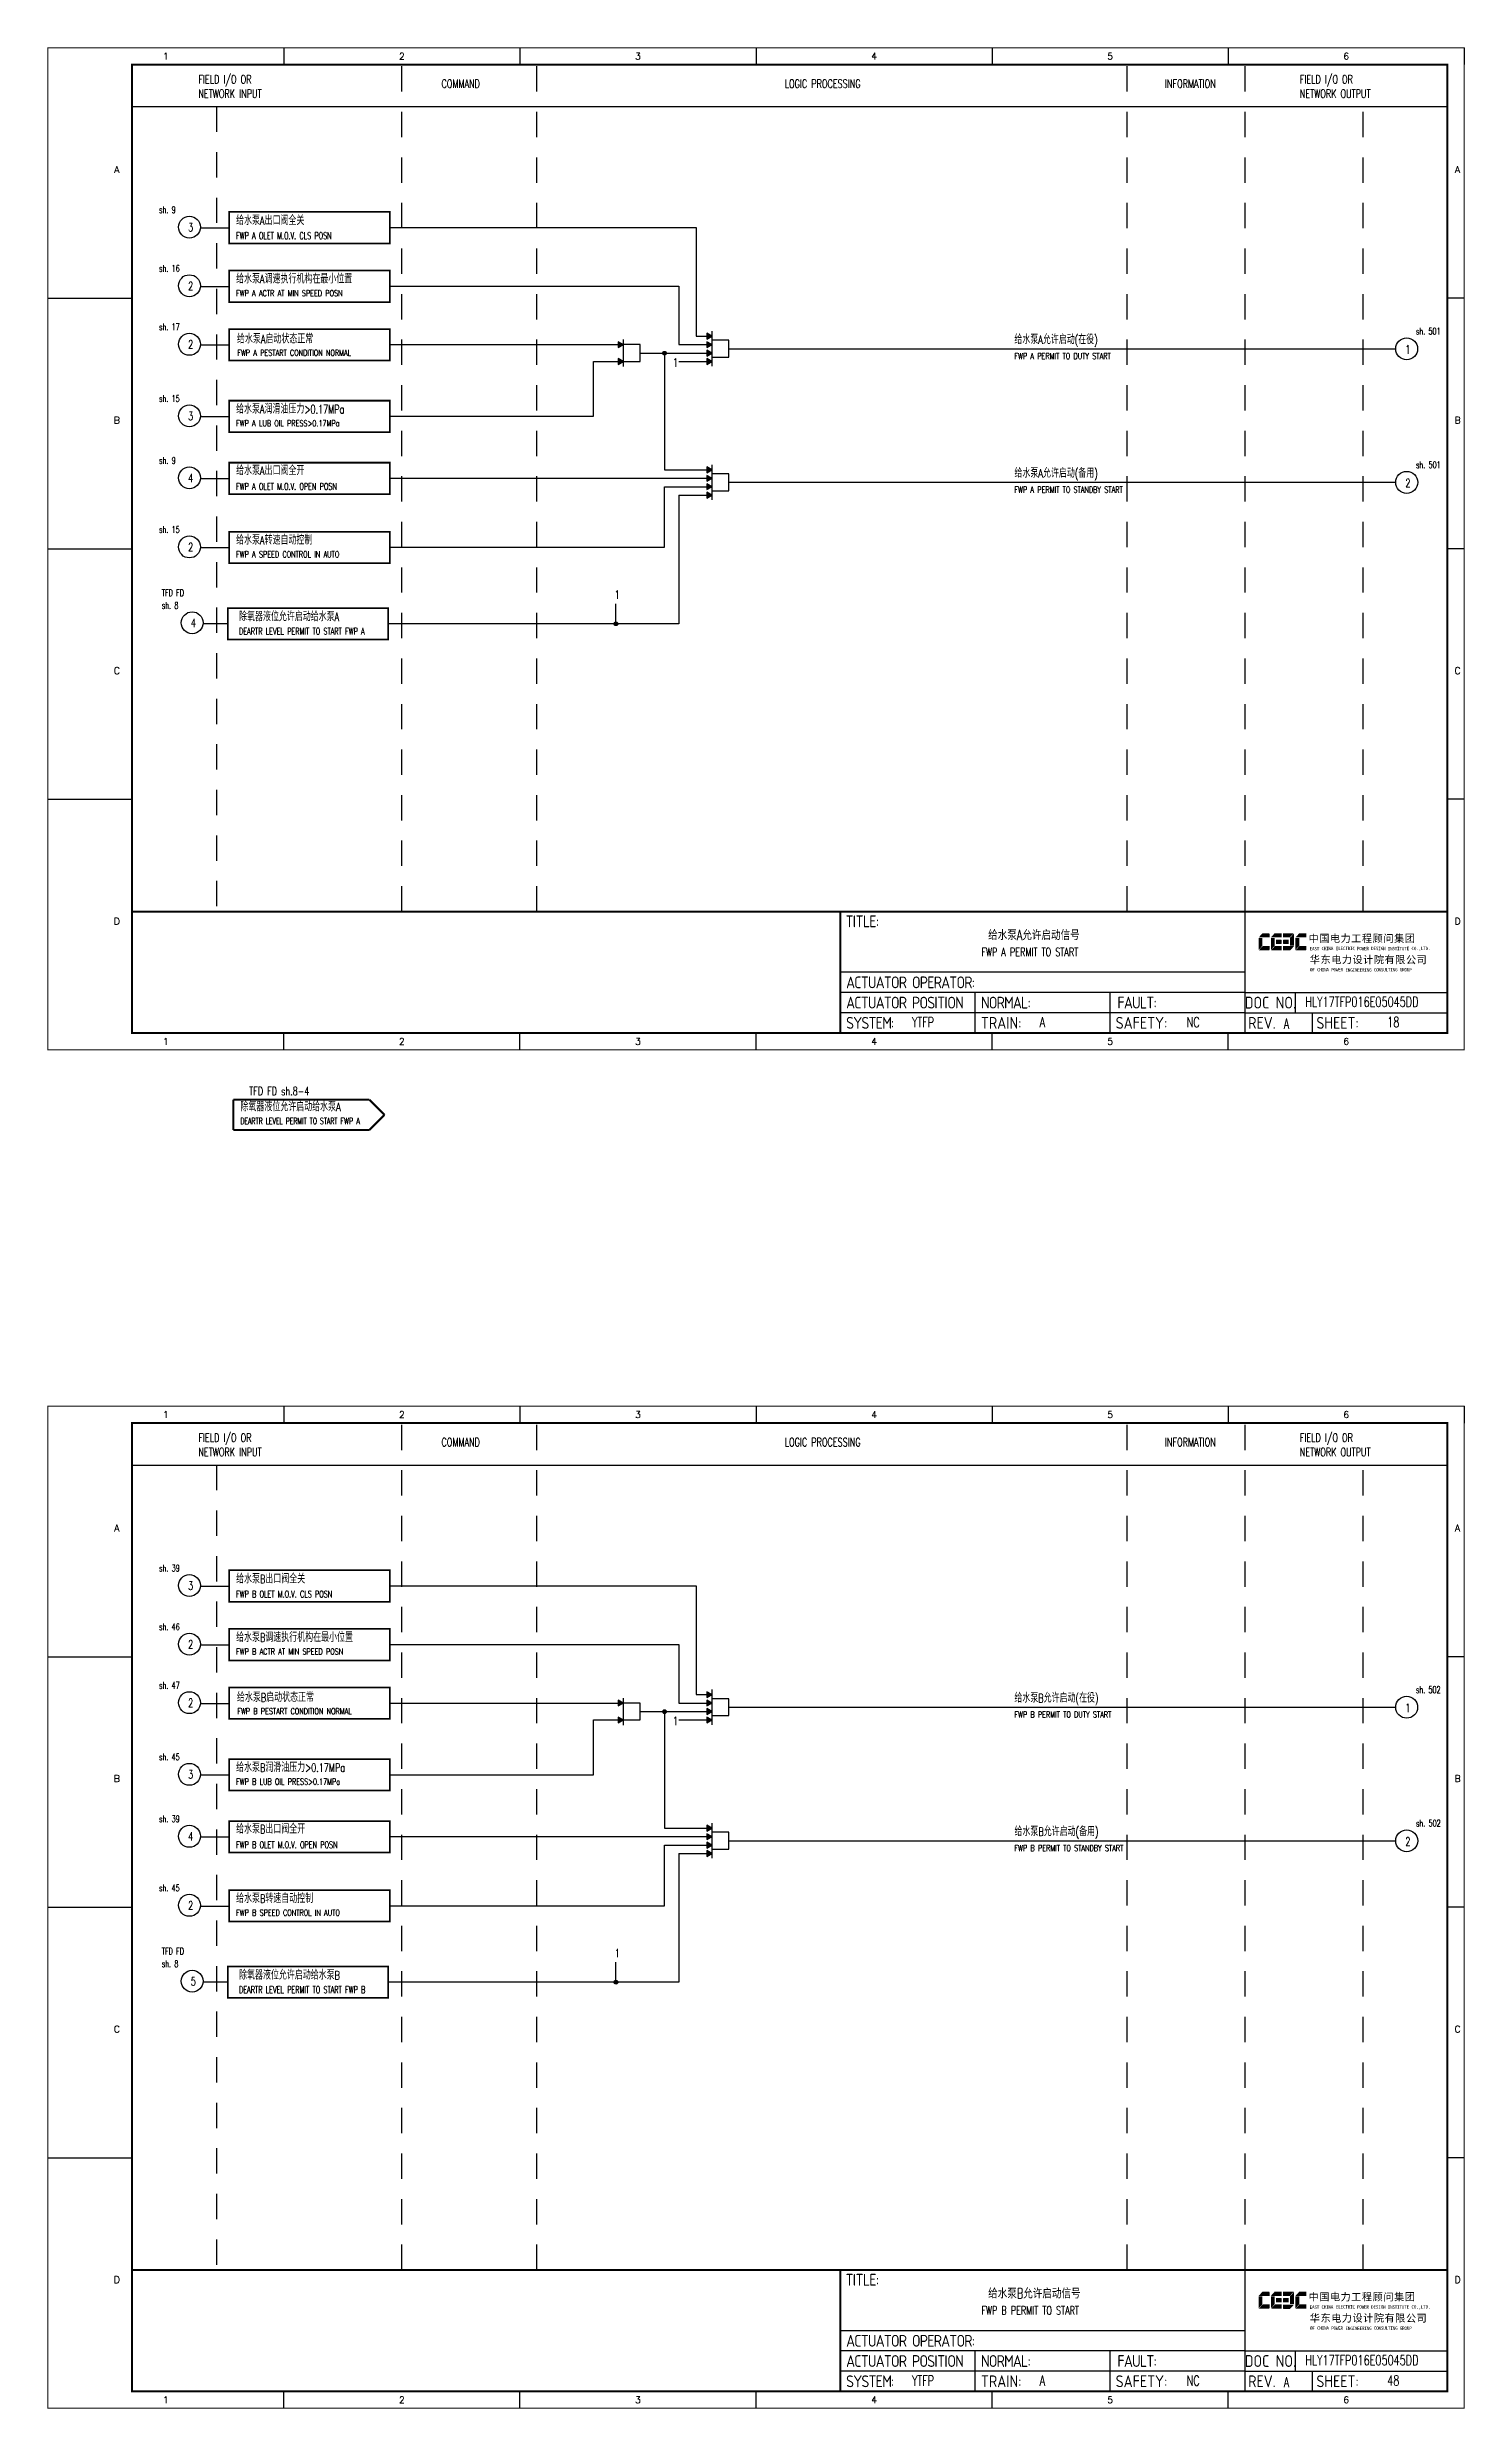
# Model space of a CAD drawing. Header units: millimetres. Extents: x 38833 to 52469, y 29493 to 32647.
# Drawn here: x 46469 to 46889, y 30241 to 30941 of the extents above; entities that cross this region are included whole.
import ezdxf
from ezdxf.enums import TextEntityAlignment as Align

# ---------------------------------------------------------------- set-up
doc = ezdxf.new("R2010")
doc.units = ezdxf.units.MM
doc.linetypes.add('JIS_02_0.7', pattern=[1.35, 0.75, -0.6])
for name, color, linetype in [('BORDER', 1, 'Continuous'), ('MLINE', 6, 'Continuous'), ('TITLE', 1, 'Continuous'), ('TK', 7, 'Continuous'), ('图框_外框线', 7, 'Continuous'), ('图框_标题栏文字', 6, 'Continuous')]:
    doc.layers.add(name, color=color, linetype=linetype)
doc.styles.add('ecepdi', font='simhei.ttf', dxfattribs={"width": 0.9})
doc.styles.get("Standard").update_dxf_attribs({"font": 'romans.shx', "width": 0.7, "bigfont": 'hztxta.shx'})
doc.styles.add('工程字', font='gbenor.shx', dxfattribs={"bigfont": 'gbcbig.shx'})

# ---------------------------------------------------------------- blocks, each defined once
blk = doc.blocks.new('jian')
at = {"layer": '图框_外框线', "const_width": 0.6}
for points in [[(212.65, 930.63), (172.3, 930.63)], [(172.3, 921.63), (172.3, 930.63)], [(217.15, 926.13), (212.65, 930.63)], [(217.15, 926.13), (212.65, 921.63)], [(212.65, 921.63), (172.3, 921.63)]]:
    blk.add_lwpolyline(points, dxfattribs=at)
blk = doc.blocks.new('A$C1E0003F3')
h = blk.add_hatch(color=152)
edge = h.paths.add_edge_path()
edge.add_ellipse((5.15, 4.41), major_axis=(0, 0.211), ratio=0.769231, start_angle=-90, end_angle=0)
edge.add_line((5.15, 4.62), (3.22, 4.62))
edge.add_line((3.22, 4.62), (2.09, 3.35))
edge.add_line((2.09, 3.35), (5.32, 3.35))
edge.add_line((5.32, 3.35), (5.32, 4.41))
h.paths.add_polyline_path([(3.22, 3.23), (2.09, 3.23), (2.09, -0.36), (3.22, 0.91)])
edge = h.paths.add_edge_path()
edge.add_line((5.32, 0.81), (3.27, 0.81))
edge.add_line((3.27, 0.81), (2.13, -0.46))
edge.add_line((2.13, -0.46), (5.15, -0.46))
edge.add_ellipse((5.15, -0.25), major_axis=(0, 0.211), ratio=0.769231, start_angle=180, end_angle=270)
edge.add_line((5.32, -0.25), (5.32, 0.81))
h = blk.add_hatch(color=152)
edge = h.paths.add_edge_path()
edge.add_ellipse((8.78, 4.41), major_axis=(0, 0.211), ratio=0.769231, start_angle=-90, end_angle=0)
edge.add_line((8.78, 4.62), (6.84, 4.62))
edge.add_line((6.84, 4.62), (5.71, 3.35))
edge.add_line((5.71, 3.35), (8.94, 3.35))
edge.add_line((8.94, 3.35), (8.94, 4.41))
h.paths.add_polyline_path([(6.84, 3.23), (5.71, 3.23), (5.71, -0.36), (6.84, 0.91)])
edge = h.paths.add_edge_path()
edge.add_ellipse((8.78, 2.49), major_axis=(0, 0.211), ratio=0.769231, start_angle=-90, end_angle=0)
edge.add_line((8.78, 2.7), (7.22, 2.7))
edge.add_line((7.22, 2.7), (7.22, 1.44))
edge.add_line((7.22, 1.44), (8.78, 1.44))
edge.add_ellipse((8.78, 1.65), major_axis=(0, 0.211), ratio=0.769231, start_angle=180, end_angle=270)
edge.add_line((8.94, 1.65), (8.94, 2.49))
edge = h.paths.add_edge_path()
edge.add_line((8.94, 0.81), (6.89, 0.81))
edge.add_line((6.89, 0.81), (5.75, -0.46))
edge.add_line((5.75, -0.46), (8.78, -0.46))
edge.add_ellipse((8.78, -0.25), major_axis=(0, 0.211), ratio=0.769231, start_angle=180, end_angle=270)
edge.add_line((8.94, -0.25), (8.94, 0.81))
h = blk.add_hatch(color=1)
edge = h.paths.add_edge_path()
edge.add_line((12.48, 4.62), (9.46, 4.62))
edge.add_ellipse((9.46, 4.41), major_axis=(0, 0.211), ratio=0.769231, start_angle=0, end_angle=90)
edge.add_line((9.3, 4.41), (9.3, 3.35))
edge.add_line((9.3, 3.35), (11.35, 3.35))
edge.add_line((11.35, 3.35), (12.48, 4.62))
h.paths.add_polyline_path([(12.57, 4.56), (11.38, 3.23), (11.38, 0.93), (12.57, 0.93)])
edge = h.paths.add_edge_path()
edge.add_line((11.03, 2.7), (9.46, 2.7))
edge.add_ellipse((9.46, 2.49), major_axis=(0, 0.211), ratio=0.769231, start_angle=0, end_angle=90)
edge.add_line((9.3, 2.49), (9.3, 1.65))
edge.add_ellipse((9.46, 1.65), major_axis=(0, 0.211), ratio=0.769231, start_angle=90, end_angle=180)
edge.add_line((9.46, 1.44), (11.03, 1.44))
edge.add_line((11.03, 1.44), (11.03, 2.7))
h = blk.add_hatch(color=1)
edge = h.paths.add_edge_path()
edge.add_line((12.58, 0.79), (9.3, 0.79))
edge.add_line((9.3, 0.79), (9.3, -0.27))
edge.add_ellipse((9.46, -0.27), major_axis=(0, 0.211), ratio=0.769231, start_angle=90, end_angle=180)
edge.add_line((9.46, -0.48), (11.43, -0.48))
edge.add_line((11.43, -0.48), (12.58, 0.79))
h = blk.add_hatch(color=152)
edge = h.paths.add_edge_path()
edge.add_ellipse((16.11, 4.41), major_axis=(0, 0.211), ratio=0.769231, start_angle=-90, end_angle=0)
edge.add_line((16.11, 4.62), (14.14, 4.62))
edge.add_line((14.14, 4.62), (13, 3.35))
edge.add_line((13, 3.35), (16.27, 3.35))
edge.add_line((16.27, 3.35), (16.27, 4.41))
h.paths.add_polyline_path([(14.14, 3.23), (13, 3.23), (13, -0.36), (14.14, 0.91)])
edge = h.paths.add_edge_path()
edge.add_line((16.27, 0.81), (14.18, 0.81))
edge.add_line((14.18, 0.81), (13.04, -0.46))
edge.add_line((13.04, -0.46), (16.03, -0.46))
edge.add_ellipse((16.03, -0.15), major_axis=(0, 0.316), ratio=0.769231, start_angle=180, end_angle=270)
edge.add_line((16.27, -0.15), (16.27, 0.81))
at = {"layer": 'TITLE', "color": 7, "style": 'ecepdi'}
for s, p in [('中', (16.92, 1.94)), ('国', (20.09, 2)), ('电', (23.25, 1.99)), ('力', (26.39, 1.96)), ('工', (29.53, 1.95)), ('程', (32.71, 1.98)), ('顾', (35.9, 1.98)), ('问', (39.09, 1.94)), ('集', (42.26, 1.98)), ('团', (45.42, 2.01)), ('华', (17.24, -4.31)), ('东', (20.45, -4.29)), ('电', (23.62, -4.35)), ('力', (26.75, -4.32)), ('设', (29.92, -4.3)), ('计', (33.05, -4.31)), ('院', (36.26, -4.29)), ('有', (39.41, -4.29)), ('限', (42.57, -4.32)), ('公', (45.78, -4.38)), ('司', (48.91, -4.35))]:
    blk.add_text(s, height=2.2, dxfattribs=at).set_placement(p)
at = {"layer": 'TITLE', "color": 7, "style": 'ecepdi', "width": 0.975}
for s, p in [('E', (17.58, 0.02)), ('A', (18.29, 0.03)), ('S', (19, 0.03)), ('T', (19.7, 0.03)), ('C', (21.1, 0.09)), ('H', (21.77, 0.09)), ('I', (22.46, 0.09)), ('N', (23.17, 0.1)), ('A', (23.86, 0.1)), ('E', (25.35, 0.09)), ('L', (26.05, 0.11)), ('E', (26.76, 0.1)), ('C', (27.46, 0.12)), ('T', (28.18, 0.11)), ('R', (28.87, 0.1)), ('I', (29.57, 0.11)), ('C', (30.28, 0.1)), ('P', (31.64, 0.09)), ('O', (32.32, 0.08)), ('W', (33.03, 0.08)), ('E', (33.72, 0.08)), ('R', (34.42, 0.09)), ('D', (35.81, 0.1)), ('E', (36.52, 0.1)), ('S', (37.2, 0.1)), ('I', (37.91, 0.09)), ('G', (38.68, 0.11)), ('N', (39.38, 0.09)), ('I', (40.72, 0.07)), ('N', (41.43, 0.08)), ('S', (42.14, 0.08)), ('T', (42.83, 0.08)), ('I', (43.52, 0.09)), ('T', (44.22, 0.07)), ('U', (44.93, 0.07)), ('T', (45.63, 0.08)), ('E', (46.34, 0.09)), ('C', (47.76, 0.11)), ('O', (48.48, 0.1)), ('L', (50.56, 0.1)), ('T', (51.27, 0.1)), ('D', (51.96, 0.1)), ('O', (17.67, -6.18)), ('OF', (18.01, -6.2)), ('F', (18.37, -6.2)), ('C', (19.8, -6.19)), ('H', (20.47, -6.19)), ('I', (21.15, -6.19)), ('N', (21.87, -6.18)), ('A', (22.56, -6.18)), ('P', (23.98, -6.2)), ('O', (24.66, -6.21)), ('W', (25.36, -6.21)), ('E', (26.06, -6.21)), ('R', (26.75, -6.2)), ('E', (28.19, -6.24)), ('N', (28.91, -6.27)), ('G', (29.62, -6.26)), ('I', (30.32, -6.27)), ('N', (31.02, -6.27)), ('E', (31.7, -6.28)), ('E', (32.41, -6.27)), ('R', (33.1, -6.24)), ('I', (33.81, -6.24)), ('N', (34.51, -6.26)), ('G', (35.2, -6.24)), ('C', (36.61, -6.19)), ('O', (37.3, -6.21)), ('N', (38, -6.2)), ('S', (38.71, -6.21)), ('U', (39.41, -6.18)), ('L', (40.11, -6.18)), ('T', (40.81, -6.19)), ('I', (41.51, -6.21)), ('N', (42.2, -6.21)), ('G', (42.91, -6.17)), ('G', (44.29, -6.2)), ('R', (45, -6.21)), ('O', (45.69, -6.22)), ('U', (46.39, -6.2)), ('P', (47.1, -6.23)), ('.', (49.23, 0.1)), (',', (49.87, 0.1)), ('.', (52.72, 0.11))]:
    blk.add_text(s, height=1, dxfattribs=at).set_placement(p, align=Align.MIDDLE_CENTER)
blk = doc.blocks.new('A$C613255F0')
for p, q in [((70, 297), (70, 292)), ((140, 297), (140, 292)), ((210, 297), (210, 292)), ((280, 297), (280, 292)), ((350, 297), (350, 292)), ((420, 297), (420, 292)), ((0, 222.75), (25, 222.75)), ((420, 222.75), (415, 222.75)), ((0, 148.5), (25, 148.5)), ((420, 148.5), (415, 148.5)), ((0, 74.25), (25, 74.25)), ((420, 74.25), (415, 74.25)), ((70, 0), (70, 5)), ((140, 0), (140, 5)), ((210, 0), (210, 5)), ((280, 0), (280, 5)), ((350, 0), (350, 5))]:
    blk.add_line(p, q)
at = {"layer": 'MLINE', "linetype": 'JIS_02_0.7', "ltscale": 10}
for p, q in [((105, 41), (105, 292)), ((145, 41), (145, 292)), ((320, 41), (320, 292)), ((355, 41), (355, 292)), ((50, 279.56), (50, 41)), ((390, 41), (390, 279.56))]:
    blk.add_line(p, q, dxfattribs=at)
at = {"layer": 'MLINE'}
blk.add_line((25, 279.56), (415, 279.56), dxfattribs=at)
at = {"layer": '图框_外框线'}
for p, q in [((355, 5), (355, 41)), ((355, 23), (235, 23)), ((355, 17), (235, 17)), ((275, 11), (275, 17)), ((315, 11), (315, 17)), ((355, 17), (415, 17)), ((370, 11), (370, 17)), ((355, 11), (235, 11)), ((355, 11), (235, 11)), ((275, 5), (275, 11)), ((315, 5), (315, 11)), ((355, 11), (415, 11)), ((375, 5), (375, 11))]:
    blk.add_line(p, q, dxfattribs=at)
for points, const_width in [([(0, 0), (420, 0), (420, 297), (0, 297)], 0.3), ([(25, 5), (415, 5), (415, 292), (25, 292)], 0.6)]:
    blk.add_lwpolyline(points, close=True, dxfattribs=dict(at, const_width=const_width))
at = {"layer": '图框_外框线', "const_width": 0.6}
blk.add_lwpolyline([(235, 41), (25, 41)], dxfattribs=at)
at = {"layer": '图框_外框线'}
blk.add_lwpolyline([(415, 41, 0.6, 0.6, 0), (235, 41, 0.6, 0.6, 0), (235, 5, 0, 0, 0)], format="xyseb", dxfattribs=at)
blk.add_blockref('A$C1E0003F3', (356.94, 29.95))
at = {"layer": 'MLINE', "char_height": 2.5, "width": 31.8959, "attachment_point": 1}
for s, insert in [('FIELD I/O OR', (44.67, 288.89)), ('COMMAND', (116.74, 287.58)), ('LOGIC PROCESSING', (218.52, 287.58)), ('INFORMATION', (331.25, 287.58)), ('FIELD I/O OR', (371.22, 288.89)), ('NETWORK INPUT', (44.67, 284.64)), ('NETWORK OUTPUT', (371.22, 284.64))]:
    blk.add_mtext(s, dxfattribs=dict(at, insert=insert))
at = {"layer": 'TK', "color": 3}
for s, p in [('1', (35, 294.5)), ('2', (105, 294.5)), ('3', (175, 294.5)), ('4', (245, 294.5)), ('5', (315, 294.5)), ('6', (385, 294.5)), ('1', (35, 2.5)), ('2', (105, 2.5)), ('3', (175, 2.5)), ('4', (245, 2.5)), ('5', (315, 2.5)), ('6', (385, 2.5))]:
    blk.add_text(s, height=2, dxfattribs=at).set_placement(p, align=Align.MIDDLE)
for s, p in [('A', (20.5, 259.88)), ('A', (418, 259.88)), ('B', (20.5, 185.62)), ('B', (418, 185.62)), ('C', (20.5, 111.38)), ('C', (418, 111.38)), ('D', (20.5, 37.12)), ('D', (418, 37.12))]:
    blk.add_text(s, height=2, dxfattribs=at).set_placement(p, align=Align.CENTER)
at = {"layer": '图框_标题栏文字', "char_height": 3.5, "style": '工程字'}
for s, insert, width, attachment_point in [('{\\T0.9; TITLE:}', (234.86, 38.09), 14.2249, 4), ('{\\T0.9; ACTUATOR OPERATOR:}', (235, 20), 40, 4), ('{\\T0.9; ACTUATOR POSITION}', (235, 14), 45, 4), ('{\\T0.9; NORMAL:}', (275, 14), 18.2557, 4), ('{\\T0.9; FAULT:}', (315.44, 14), 15, 4), ('DOC NO.', (362.5, 14), 15, 5), ('{\\T0.9; SYSTEM:}', (235, 8), 17.9526, 4), ('{\\T0.9; }TRAIN: ', (275, 8), 17.6638, 4), ('SAFETY:', (324.3, 8), 22.3993, 5), ('REV.', (360, 8), 10, 5), ('SHEET:', (382.42, 8), 20, 5)]:
    blk.add_mtext(s, dxfattribs=dict(at, insert=insert, width=width, attachment_point=attachment_point))

msp = doc.modelspace()

# ---------------------------------------------------------------- hatches: boundary and pattern name
h = msp.add_hatch(color=256)
edge = h.paths.add_edge_path()
edge.add_arc((46652.01, 30850.13), 0.55, 0, 360)
h = msp.add_hatch(color=256)
edge = h.paths.add_edge_path()
edge.add_arc((46637.63, 30769.96), 0.55, 0, 360)
h = msp.add_hatch(color=256)
edge = h.paths.add_edge_path()
edge.add_arc((46652.01, 30447.53), 0.55, 0, 360)
h = msp.add_hatch(color=256)
edge = h.paths.add_edge_path()
edge.add_arc((46637.63, 30367.36), 0.55, 0, 360)
at = {"layer": 'BORDER'}
for points in [[(46639.78, 30852.67), (46638.28, 30853.54), (46638.28, 30851.81)], [(46666.09, 30855.17), (46664.59, 30856.04), (46664.59, 30854.31)], [(46666.09, 30852.67), (46664.59, 30853.54), (46664.59, 30851.81)], [(46639.78, 30847.67), (46638.28, 30848.54), (46638.28, 30846.81)], [(46666.09, 30850.17), (46664.59, 30851.04), (46664.59, 30849.31)], [(46666.09, 30847.67), (46664.59, 30848.54), (46664.59, 30846.81)], [(46666.09, 30815.58), (46664.59, 30816.44), (46664.59, 30814.71)], [(46666.09, 30813.08), (46664.59, 30813.94), (46664.59, 30812.21)], [(46666.09, 30810.58), (46664.59, 30811.44), (46664.59, 30809.71)], [(46666.09, 30808.08), (46664.59, 30808.94), (46664.59, 30807.21)], [(46666.09, 30452.57), (46664.59, 30453.44), (46664.59, 30451.71)], [(46639.78, 30450.07), (46638.28, 30450.94), (46638.28, 30449.21)], [(46639.78, 30445.07), (46638.28, 30445.94), (46638.28, 30444.21)], [(46666.09, 30450.07), (46664.59, 30450.94), (46664.59, 30449.21)], [(46666.09, 30447.57), (46664.59, 30448.44), (46664.59, 30446.71)], [(46666.09, 30445.07), (46664.59, 30445.94), (46664.59, 30444.21)], [(46666.09, 30412.98), (46664.59, 30413.85), (46664.59, 30412.11)], [(46666.09, 30410.48), (46664.59, 30411.35), (46664.59, 30409.61)], [(46666.09, 30407.98), (46664.59, 30408.85), (46664.59, 30407.11)], [(46666.09, 30405.48), (46664.59, 30406.35), (46664.59, 30404.61)]]:
    msp.add_hatch(color=256, dxfattribs=at).paths.add_polyline_path(points)

# ---------------------------------------------------------------- linework, layer by layer
for p, q in [((46522.93, 30887.21), (46514.41, 30887.21)), ((46522.93, 30892.02), (46570.54, 30892.02)), ((46570.52, 30887.39), (46661.42, 30887.39)), ((46570.54, 30882.68), (46570.54, 30892.02)), ((46661.42, 30887.39), (46661.42, 30855.17)), ((46570.54, 30882.68), (46522.93, 30882.68)), ((46522.93, 30874.63), (46570.54, 30874.63)), ((46522.93, 30869.82), (46514.41, 30869.82)), ((46570.52, 30870.01), (46656.31, 30870.01)), ((46656.31, 30870.01), (46656.31, 30852.67)), ((46570.54, 30865.29), (46522.93, 30865.29)), ((46522.93, 30852.49), (46514.41, 30852.49)), ((46522.93, 30857.3), (46570.54, 30857.3)), ((46570.52, 30852.67), (46639.78, 30852.67)), ((46656.31, 30852.67), (46666.09, 30852.67)), ((46661.42, 30855.17), (46666.09, 30855.17)), ((46570.54, 30847.96), (46522.93, 30847.96)), ((46630.94, 30831.44), (46630.94, 30847.67)), ((46630.94, 30847.67), (46639.78, 30847.67)), ((46644.78, 30850.17), (46666.09, 30850.17)), ((46652.01, 30850.13), (46652.01, 30815.58)), ((46656.31, 30847.67), (46666.09, 30847.67)), ((46671.09, 30851.46), (46868.81, 30851.46)), ((46522.93, 30831.26), (46514.41, 30831.26)), ((46522.93, 30836.07), (46570.54, 30836.07)), ((46570.52, 30831.44), (46630.94, 30831.44)), ((46570.54, 30826.73), (46522.93, 30826.73)), ((46522.93, 30817.7), (46570.54, 30817.7)), ((46522.93, 30812.89), (46514.41, 30812.89)), ((46570.52, 30813.08), (46666.09, 30813.08)), ((46652.01, 30815.58), (46666.09, 30815.58)), ((46652.01, 30792.61), (46652.01, 30810.58)), ((46652.01, 30810.58), (46666.09, 30810.58)), ((46671.09, 30811.87), (46868.83, 30811.87)), ((46570.54, 30808.36), (46522.93, 30808.36)), ((46656.31, 30808.08), (46666.09, 30808.08)), ((46656.31, 30808.08), (46656.31, 30769.97)), ((46522.93, 30797.24), (46570.54, 30797.24)), ((46522.93, 30792.43), (46514.41, 30792.43)), ((46570.52, 30792.61), (46652.01, 30792.61)), ((46570.54, 30787.9), (46522.93, 30787.9)), ((46522.51, 30774.61), (46570.12, 30774.61)), ((46522.51, 30774.61), (46570.12, 30774.61)), ((46637.63, 30769.96), (46637.63, 30775.87)), ((46522.51, 30769.94), (46515.21, 30769.94)), ((46656.31, 30769.97), (46570.12, 30769.94)), ((46570.12, 30765.27), (46522.51, 30765.27)), ((46522.93, 30489.42), (46570.54, 30489.42)), ((46570.54, 30480.08), (46570.54, 30489.42)), ((46522.93, 30484.61), (46514.41, 30484.61)), ((46570.52, 30484.79), (46661.42, 30484.79)), ((46661.42, 30484.79), (46661.42, 30452.57)), ((46570.54, 30480.08), (46522.93, 30480.08)), ((46522.93, 30467.22), (46514.41, 30467.22)), ((46522.93, 30472.03), (46570.54, 30472.03)), ((46570.52, 30467.41), (46656.31, 30467.41)), ((46656.31, 30467.41), (46656.31, 30450.07)), ((46570.54, 30462.69), (46522.93, 30462.69)), ((46522.93, 30454.7), (46570.54, 30454.7)), ((46522.93, 30449.89), (46514.41, 30449.89)), ((46570.52, 30450.07), (46639.78, 30450.07)), ((46644.78, 30447.57), (46666.09, 30447.57)), ((46652.01, 30447.53), (46652.01, 30412.98)), ((46656.31, 30450.07), (46666.09, 30450.07)), ((46661.42, 30452.57), (46666.09, 30452.57)), ((46671.09, 30448.86), (46868.81, 30448.86)), ((46570.54, 30445.36), (46522.93, 30445.36)), ((46630.94, 30428.84), (46630.94, 30445.07)), ((46630.94, 30445.07), (46639.78, 30445.07)), ((46656.31, 30445.07), (46666.09, 30445.07)), ((46522.93, 30433.47), (46570.54, 30433.47)), ((46522.93, 30428.66), (46514.41, 30428.66)), ((46570.52, 30428.84), (46630.94, 30428.84)), ((46570.54, 30424.13), (46522.93, 30424.13)), ((46522.93, 30415.11), (46570.54, 30415.11)), ((46652.01, 30412.98), (46666.09, 30412.98)), ((46522.93, 30410.29), (46514.41, 30410.29)), ((46570.54, 30405.76), (46522.93, 30405.76)), ((46570.52, 30410.48), (46666.09, 30410.48)), ((46652.01, 30390.01), (46652.01, 30407.98)), ((46652.01, 30407.98), (46666.09, 30407.98)), ((46656.31, 30405.48), (46666.09, 30405.48)), ((46656.31, 30405.48), (46656.31, 30367.37)), ((46671.09, 30409.27), (46868.83, 30409.27)), ((46522.93, 30389.83), (46514.41, 30389.83)), ((46522.93, 30394.64), (46570.54, 30394.64)), ((46570.52, 30390.01), (46652.01, 30390.01)), ((46570.54, 30385.3), (46522.93, 30385.3)), ((46522.51, 30372.01), (46570.12, 30372.01)), ((46522.51, 30372.01), (46570.12, 30372.01)), ((46637.63, 30367.36), (46637.63, 30373.27)), ((46522.51, 30367.34), (46515.21, 30367.34)), ((46570.12, 30362.67), (46522.51, 30362.67)), ((46656.31, 30367.37), (46570.12, 30367.34))]:
    msp.add_line(p, q)
at = {"const_width": 0.5}
for points in [[(46522.93, 30892.02), (46570.54, 30892.02), (46570.54, 30882.68), (46522.93, 30882.68), (46522.93, 30892.02)], [(46522.93, 30874.63), (46570.54, 30874.63), (46570.54, 30865.29), (46522.93, 30865.29), (46522.93, 30874.63)], [(46522.93, 30857.3), (46570.54, 30857.3), (46570.54, 30847.96), (46522.93, 30847.96), (46522.93, 30857.3)], [(46522.93, 30836.07), (46570.54, 30836.07), (46570.54, 30826.73), (46522.93, 30826.73), (46522.93, 30836.07)], [(46522.93, 30817.7), (46570.54, 30817.7), (46570.54, 30808.36), (46522.93, 30808.36), (46522.93, 30817.7)], [(46522.93, 30797.24), (46570.54, 30797.24), (46570.54, 30787.9), (46522.93, 30787.9), (46522.93, 30797.24)], [(46522.51, 30774.61), (46570.12, 30774.61), (46570.12, 30765.27), (46522.51, 30765.27), (46522.51, 30774.61)], [(46522.93, 30489.42), (46570.54, 30489.42), (46570.54, 30480.08), (46522.93, 30480.08), (46522.93, 30489.42)], [(46522.93, 30472.03), (46570.54, 30472.03), (46570.54, 30462.69), (46522.93, 30462.69), (46522.93, 30472.03)], [(46522.93, 30454.7), (46570.54, 30454.7), (46570.54, 30445.36), (46522.93, 30445.36), (46522.93, 30454.7)], [(46522.93, 30433.47), (46570.54, 30433.47), (46570.54, 30424.13), (46522.93, 30424.13), (46522.93, 30433.47)], [(46522.93, 30415.11), (46570.54, 30415.11), (46570.54, 30405.76), (46522.93, 30405.76), (46522.93, 30415.11)], [(46522.93, 30394.64), (46570.54, 30394.64), (46570.54, 30385.3), (46522.93, 30385.3), (46522.93, 30394.64)], [(46522.51, 30372.01), (46570.12, 30372.01), (46570.12, 30362.67), (46522.51, 30362.67), (46522.51, 30372.01)]]:
    msp.add_lwpolyline(points, dxfattribs=at)
for centre, radius in [((46511.17, 30887.51), 3.25), ((46511.17, 30870.13), 3.25), ((46511.17, 30852.79), 3.25), ((46872.06, 30851.44), 3.25), ((46652.01, 30850.13), 0.55), ((46511.17, 30831.56), 3.25), ((46511.17, 30813.2), 3.25), ((46872.08, 30811.85), 3.25), ((46511.17, 30792.73), 3.25), ((46511.97, 30770.25), 3.25), ((46637.63, 30769.96), 0.55), ((46511.17, 30484.91), 3.25), ((46511.17, 30467.53), 3.25), ((46511.17, 30450.19), 3.25), ((46652.01, 30447.53), 0.55), ((46872.06, 30448.84), 3.25), ((46511.17, 30428.96), 3.25), ((46511.17, 30410.6), 3.25), ((46872.08, 30409.25), 3.25), ((46511.17, 30390.14), 3.25), ((46511.97, 30367.65), 3.25), ((46637.63, 30367.36), 0.55)]:
    msp.add_circle(centre, radius)
at = {"layer": 'BORDER'}
for p, q in [((46636.19, 30852.67), (46639.78, 30852.67)), ((46639.78, 30854.17), (46639.78, 30846.17)), ((46662.5, 30855.17), (46666.09, 30855.17)), ((46662.5, 30852.67), (46666.09, 30852.67)), ((46666.09, 30856.67), (46666.09, 30846.26)), ((46636.19, 30847.67), (46639.78, 30847.67)), ((46644.78, 30850.17), (46646.78, 30850.17)), ((46662.5, 30850.17), (46666.09, 30850.17)), ((46662.5, 30847.67), (46666.09, 30847.67)), ((46671.09, 30851.46), (46673.09, 30851.46)), ((46666.09, 30817.08), (46666.09, 30806.66)), ((46662.5, 30815.58), (46666.09, 30815.58)), ((46662.5, 30813.08), (46666.09, 30813.08)), ((46662.5, 30810.58), (46666.09, 30810.58)), ((46671.09, 30811.87), (46673.09, 30811.87)), ((46662.5, 30808.08), (46666.09, 30808.08)), ((46666.09, 30454.07), (46666.09, 30443.66)), ((46636.19, 30450.07), (46639.78, 30450.07)), ((46639.78, 30451.57), (46639.78, 30443.57)), ((46644.78, 30447.57), (46646.78, 30447.57)), ((46662.5, 30452.57), (46666.09, 30452.57)), ((46662.5, 30450.07), (46666.09, 30450.07)), ((46662.5, 30447.57), (46666.09, 30447.57)), ((46671.09, 30448.86), (46673.09, 30448.86)), ((46636.19, 30445.07), (46639.78, 30445.07)), ((46662.5, 30445.07), (46666.09, 30445.07)), ((46662.5, 30412.98), (46666.09, 30412.98)), ((46666.09, 30414.48), (46666.09, 30404.06)), ((46662.5, 30410.48), (46666.09, 30410.48)), ((46662.5, 30407.98), (46666.09, 30407.98)), ((46662.5, 30405.48), (46666.09, 30405.48)), ((46671.09, 30409.27), (46673.09, 30409.27))]:
    msp.add_line(p, q, dxfattribs=at)
for points in [[(46639.78, 30852.67), (46638.28, 30853.54), (46638.28, 30851.81)], [(46644.78, 30852.67), (46639.78, 30852.67), (46639.78, 30847.67), (46644.78, 30847.67)], [(46666.09, 30855.17), (46664.59, 30856.04), (46664.59, 30854.31)], [(46666.09, 30852.67), (46664.59, 30853.54), (46664.59, 30851.81)], [(46671.09, 30853.96), (46666.09, 30853.96), (46666.09, 30848.96), (46671.09, 30848.96)], [(46639.78, 30847.67), (46638.28, 30848.54), (46638.28, 30846.81)], [(46666.09, 30850.17), (46664.59, 30851.04), (46664.59, 30849.31)], [(46666.09, 30847.67), (46664.59, 30848.54), (46664.59, 30846.81)], [(46666.09, 30815.58), (46664.59, 30816.44), (46664.59, 30814.71)], [(46666.09, 30813.08), (46664.59, 30813.94), (46664.59, 30812.21)], [(46666.09, 30810.58), (46664.59, 30811.44), (46664.59, 30809.71)], [(46671.09, 30814.37), (46666.09, 30814.37), (46666.09, 30809.37), (46671.09, 30809.37)], [(46666.09, 30808.08), (46664.59, 30808.94), (46664.59, 30807.21)], [(46666.09, 30452.57), (46664.59, 30453.44), (46664.59, 30451.71)], [(46639.78, 30450.07), (46638.28, 30450.94), (46638.28, 30449.21)], [(46639.78, 30445.07), (46638.28, 30445.94), (46638.28, 30444.21)], [(46644.78, 30450.07), (46639.78, 30450.07), (46639.78, 30445.07), (46644.78, 30445.07)], [(46666.09, 30450.07), (46664.59, 30450.94), (46664.59, 30449.21)], [(46666.09, 30447.57), (46664.59, 30448.44), (46664.59, 30446.71)], [(46666.09, 30445.07), (46664.59, 30445.94), (46664.59, 30444.21)], [(46671.09, 30451.36), (46666.09, 30451.36), (46666.09, 30446.36), (46671.09, 30446.36)], [(46666.09, 30412.98), (46664.59, 30413.85), (46664.59, 30412.11)], [(46666.09, 30410.48), (46664.59, 30411.35), (46664.59, 30409.61)], [(46671.09, 30411.77), (46666.09, 30411.77), (46666.09, 30406.77), (46671.09, 30406.77)], [(46666.09, 30407.98), (46664.59, 30408.85), (46664.59, 30407.11)], [(46666.09, 30405.48), (46664.59, 30406.35), (46664.59, 30404.61)]]:
    msp.add_lwpolyline(points, close=True, dxfattribs=at)

# ---------------------------------------------------------------- block references
for p in [(46469.15, 30643.67), (46469.15, 30241.07)]:
    msp.add_blockref('A$C613255F0', p)
at = {"layer": '图框_外框线'}
msp.add_blockref('jian', (46351.85, 29698.26), dxfattribs=at)

# ---------------------------------------------------------------- texts
at = {"width": 0.7}
for s, height, p in [('给水泵A允许启动信号 ', 3, (46747.98, 30676.21)), ('FWP A PERMIT TO START ', 2.5, (46745.97, 30671.43)), ('FWP B PERMIT TO START ', 2.5, (46745.97, 30268.83)), ('给水泵B允许启动信号 ', 3, (46747.98, 30273.62))]:
    msp.add_text(s, height=height, dxfattribs=at).set_placement(p)
at = {"color": 4, "char_height": 2, "width": 73.0067, "attachment_point": 1}
for s, insert in [('sh. 9', (46502.17, 30893.66)), ('sh. 16', (46502.17, 30876.28)), ('sh. 17', (46502.17, 30858.94)), ('sh. 501', (46874.81, 30857.65)), ('sh. 15', (46502.17, 30837.71)), ('sh. 9', (46502.17, 30819.35)), ('sh. 501', (46874.83, 30818.06)), ('sh. 15', (46502.17, 30798.89)), ('TFD FD', (46502.97, 30780.14)), ('sh. 8', (46502.97, 30776.4)), ('sh. 39', (46502.17, 30491.06)), ('sh. 46', (46502.17, 30473.68)), ('sh. 47', (46502.17, 30456.34)), ('sh. 502', (46874.81, 30455.05)), ('sh. 45', (46502.17, 30435.12)), ('sh. 39', (46502.17, 30416.75)), ('sh. 502', (46874.83, 30415.46)), ('sh. 45', (46502.17, 30396.29)), ('TFD FD', (46502.97, 30377.54)), ('sh. 8', (46502.97, 30373.8))]:
    msp.add_mtext(s, dxfattribs=dict(at, insert=insert))
at = {"attachment_point": 1}
for s, insert, char_height, width in [('3', (46510.77, 30888.72), 2.5, 73.0067), ('给水泵A出口阀全关', (46525, 30890.67), 2.5, 73.0067), ('FWP A OLET M.O.V. CLS POSN', (46525, 30885.98), 2, 73.0067), ('给水泵A调速执行机构在最小位置', (46525, 30873.35), 2.5, 73.0067), ('2', (46510.77, 30871.34), 2.5, 73.0067), ('FWP A ACTR AT MIN SPEED POSN', (46525, 30868.83), 1.8, 73.0067), ('2', (46510.77, 30854), 2.5, 73.0067), ('给水泵A启动状态正常', (46525.25, 30855.56), 2.5, 73.0067), ('给水泵A允许启动(在役)', (46755.76, 30855.37), 2.5, 73.0067), ('1', (46871.66, 30852.49), 2.5, 73.0067), ('FWP A PESTART CONDITION NORMAL', (46525.37, 30851.17), 1.8, 73.0067), ('1', (46654.51, 30848.61), 2.5, 73.0067), ('FWP A PERMIT TO DUTY START', (46755.76, 30850.19), 1.8, 73.0067), ('3', (46510.77, 30832.77), 2.5, 73.0067), ('给水泵A润滑油压力>0.17MPa', (46525, 30834.79), 2.5, 73.0067), ('FWP A LUB OIL PRESS>0.17MPa', (46525, 30830.27), 1.8, 73.0067), ('给水泵A出口阀全开', (46525, 30816.55), 2.5, 73.0067), ('4', (46510.77, 30814.41), 2.5, 73.0067), ('FWP A OLET M.O.V. OPEN POSN', (46525, 30811.66), 2, 73.0067), ('给水泵A允许启动(备用)', (46755.78, 30815.78), 2.5, 73.0067), ('FWP A PERMIT TO STANDBY START', (46755.78, 30810.6), 1.8, 73.0067), ('2', (46871.68, 30812.89), 2.5, 73.0067), ('给水泵A转速自动控制', (46525, 30795.96), 2.5, 73.0067), ('2', (46510.77, 30793.95), 2.5, 73.0067), ('FWP A SPEED CONTROL IN AUTO', (46525, 30791.44), 1.8, 73.0067), ('1', (46637.26, 30779.83), 2.5, 73.0067), ('4', (46511.58, 30771.46), 2.5, 73.0067), ('{\\W0.6;DEARTR LEVEL PERMIT TO START }FWP A', (46525.87, 30768.74), 2, 73.0067), ('YTFP', (46725.39, 30653.36), 3, 8.5983), ('A', (46763.25, 30653.36), 3, 4.8474), ('NC', (46806.84, 30653.36), 3, 4.8474), ('A', (46835.62, 30652.92), 3, 8.5983), ('{\\C1;TFD FD sh.8-4}', (46528.88, 30632.7), 2.5, 32.5487), ('{\\W0.6;DEARTR LEVEL PERMIT TO START }FWP A', (46526.29, 30623.48), 1.8, 73.0067), ('给水泵B出口阀全关', (46525, 30488.07), 2.5, 73.0067), ('3', (46510.77, 30486.12), 2.5, 73.0067), ('FWP B OLET M.O.V. CLS POSN', (46525, 30483.38), 2, 73.0067), ('2', (46510.77, 30468.74), 2.5, 73.0067), ('给水泵B调速执行机构在最小位置', (46525, 30470.75), 2.5, 73.0067), ('FWP B ACTR AT MIN SPEED POSN', (46525, 30466.24), 1.8, 73.0067), ('给水泵B启动状态正常', (46525.25, 30452.96), 2.5, 73.0067), ('给水泵B允许启动(在役)', (46755.76, 30452.77), 2.5, 73.0067), ('2', (46510.77, 30451.4), 2.5, 73.0067), ('FWP B PESTART CONDITION NORMAL', (46525.37, 30448.57), 1.8, 73.0067), ('1', (46654.51, 30446.01), 2.5, 73.0067), ('FWP B PERMIT TO DUTY START', (46755.76, 30447.59), 1.8, 73.0067), ('1', (46871.66, 30449.89), 2.5, 73.0067), ('给水泵B润滑油压力>0.17MPa', (46525, 30432.19), 2.5, 73.0067), ('3', (46510.77, 30430.18), 2.5, 73.0067), ('FWP B LUB OIL PRESS>0.17MPa', (46525, 30427.67), 1.8, 73.0067), ('4', (46510.77, 30411.81), 2.5, 73.0067), ('给水泵B出口阀全开', (46525, 30413.95), 2.5, 73.0067), ('给水泵B允许启动(备用)', (46755.78, 30413.18), 2.5, 73.0067), ('FWP B OLET M.O.V. OPEN POSN', (46525, 30409.07), 2, 73.0067), ('FWP B PERMIT TO STANDBY START', (46755.78, 30408), 1.8, 73.0067), ('2', (46871.68, 30410.29), 2.5, 73.0067), ('2', (46510.77, 30391.35), 2.5, 73.0067), ('给水泵B转速自动控制', (46525, 30393.36), 2.5, 73.0067), ('FWP B SPEED CONTROL IN AUTO', (46525, 30388.84), 1.8, 73.0067), ('1', (46637.26, 30377.23), 2.5, 73.0067), ('5', (46511.58, 30368.86), 2.5, 73.0067), ('{\\W0.6;DEARTR LEVEL PERMIT TO START }FWP B', (46525.87, 30366.14), 2, 73.0067), ('YTFP', (46725.39, 30250.76), 3, 8.5983), ('A', (46763.25, 30250.76), 3, 4.8474), ('NC', (46806.84, 30250.76), 3, 4.8474), ('A', (46835.62, 30250.32), 3, 8.5983)]:
    msp.add_mtext(s, dxfattribs=dict(at, insert=insert, char_height=char_height, width=width))
at = {"color": 7, "char_height": 2.5, "width": 73.0067, "attachment_point": 1}
for s, insert in [('除氧器液位允许启动给水泵A', (46525.87, 30773.26)), ('除氧器液位允许启动给水泵A', (46526.29, 30628)), ('除氧器液位允许启动给水泵B', (46525.87, 30370.66))]:
    msp.add_mtext(s, dxfattribs=dict(at, insert=insert))
at = {"width": 0.7}
for tag, p, s in [('HLY17TFP016E05045DD', (46842.01, 30656.42), ''), ('18', (46866.29, 30650.42), '1'), ('HLY17TFP016E05045DD', (46842.01, 30253.82), ''), ('48', (46866.29, 30247.82), '1')]:
    msp.add_attdef(tag, p, s, height=3, dxfattribs=at)

doc.saveas('drawing.dxf')
